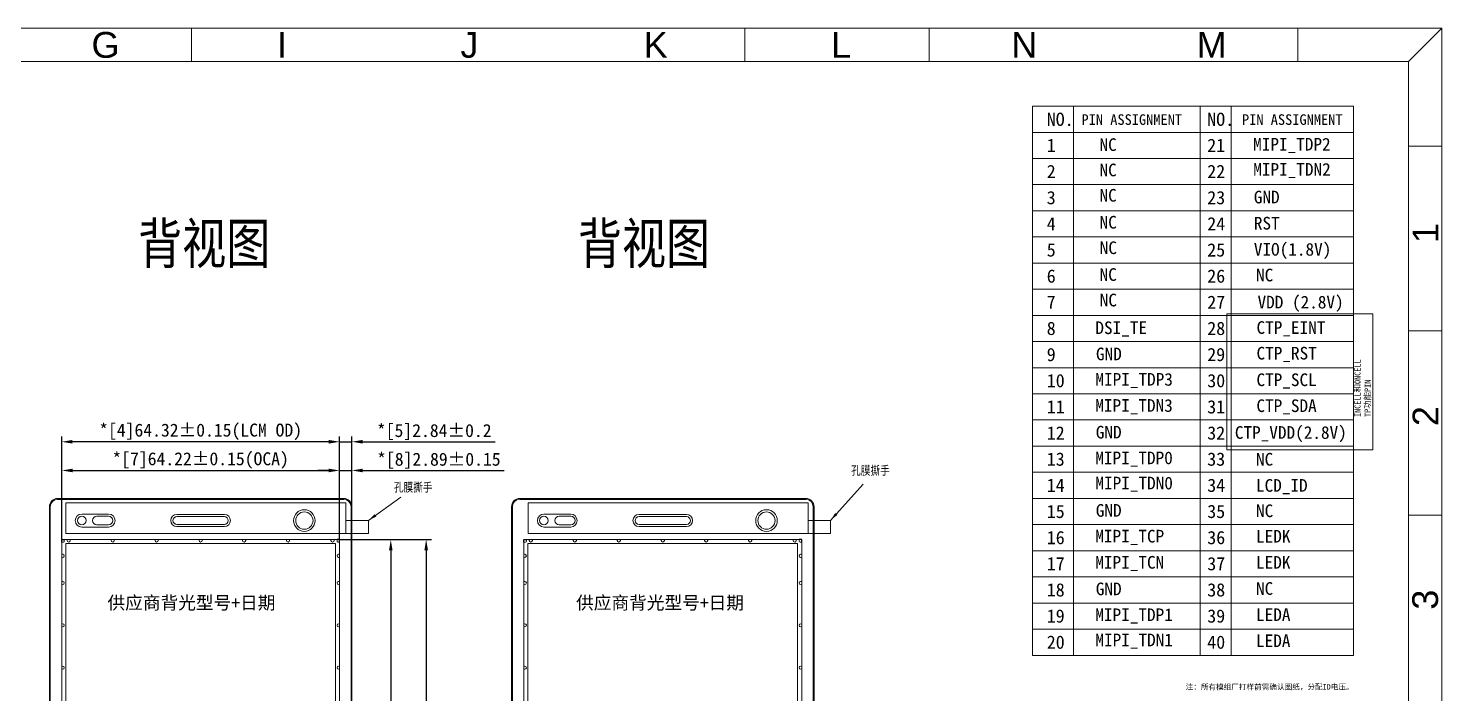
# Model space of a CAD drawing. Header units: inches. Extents: x 4091 to 6273, y -6229 to -5636.
# Drawn here: x 5946.2 to 6273.3, y -5840 to -5686 of the extents above; entities that cross this region are included whole.
import ezdxf

# ---------------------------------------------------------------- set-up
doc = ezdxf.new("R2010")
doc.units = ezdxf.units.IN
doc.header["$LTSCALE"] = 0.5
doc.header["$MEASUREMENT"] = 0
doc.header["$PDMODE"] = 35
doc.linetypes.add('CENTER', pattern=[0.6, 0.375, -0.075, 0.075, -0.075])
doc.layers.get('0').update_dxf_attribs({"lineweight": 0})
doc.layers.get('Defpoints').update_dxf_attribs({"lineweight": 0})
for name, color, linetype, lineweight in [('COVER LENS', 6, 'Continuous', 0), ('DIM', 4, 'Continuous', 0), ('FPC', 35, 'Continuous', 0), ('LCM', 2, 'Continuous', 0), ('SENSOR', 7, 'Continuous', 0), ('保护膜', 5, 'Continuous', 0)]:
    doc.layers.add(name, color=color, linetype=linetype, lineweight=lineweight)
doc.layers.add('OCA', color=7, linetype='Continuous')
doc.layers.add('文字________YX', color=255, linetype='CENTER')
doc.styles.get("Standard").update_dxf_attribs({"font": ''})
doc.styles.add('STYLE1', font='')
doc.styles.add('仿宋', font='', dxfattribs={"height": 2.5})
doc.styles.add('宋体', font='', dxfattribs={"width": 0.8, "height": 3.5})
doc.styles.add('宋体字', font='')
doc.styles.add('标注', font='arial.ttf')
doc.styles.get('Standard').set_extended_font_data('SimSun')
doc.styles.get('STYLE1').set_extended_font_data('SimSun')
doc.styles.get('仿宋').set_extended_font_data('FangSong_GB2312')
doc.styles.get('宋体').set_extended_font_data('SimSun')
doc.styles.get('宋体字').set_extended_font_data('SimSun')
doc.dimstyles.new('ISO-25-3.0', dxfattribs={"dimtxt": 3, "dimasz": 2.5, "dimexe": 1.25, "dimexo": 0, "dimgap": 0.4, "dimtad": 1, "dimdsep": 46, "dimtxsty": 'Standard', "dimcen": 2.5, "dimadec": 0, "dimazin": 0, "dimtfac": 1, "dimtmove": 0, "dimatfit": 3, "dimfxl": 1, "dimarcsym": 0})
doc.dimstyles.new('研发标准', dxfattribs={"dimtxt": 2.5, "dimasz": 2, "dimexe": 0.2, "dimexo": 0.2, "dimtad": 1, "dimzin": 1, "dimdsep": 46, "dimtxsty": '仿宋', "dimcen": 1, "dimclrd": 3, "dimclre": 3, "dimclrt": 3, "dimazin": 0, "dimtm": 1e-09, "dimtfac": 0.7, "dimtmove": 0, "dimatfit": 3, "dimfxl": 0.5, "dimtolj": 1, "dimlwd": 15, "dimlwe": 15, "dimarcsym": 0})

# ---------------------------------------------------------------- blocks, each defined once
blk = doc.blocks.new('*D30')
at = {"layer": 'Defpoints', "color": 0, "transparency": 16777216}
for p in [(5953.98, -5781.67), (5953.98, -5804.27), (6018.29, -5804.47)]:
    blk.add_point(p, dxfattribs=at)
at = {"layer": 'DIM', "color": 0, "lineweight": -2, "transparency": 16777216}
for p, q in [((5953.98, -5804.27), (5953.98, -5780.42)), ((6015.79, -5781.67), (5956.48, -5781.67)), ((6018.29, -5804.47), (6018.29, -5780.42))]:
    blk.add_line(p, q, dxfattribs=at)
at = {"layer": 'DIM', "color": 0, "transparency": 16777216}
for points in [[(5956.48, -5781.25), (5956.48, -5782.09), (5953.98, -5781.67)], [(6015.79, -5781.25), (6015.79, -5782.09), (6018.29, -5781.67)]]:
    blk.add_solid(points, dxfattribs=at)
at = {"layer": 'DIM', "color": 0, "transparency": 16777216, "insert": (5986.13, -5779.37), "char_height": 3, "attachment_point": 5}
blk.add_mtext('{\\C1;*[4]}64.32%%P0.15(LCM OD)', dxfattribs=at)
blk = doc.blocks.new('*D31')
at = {"layer": 'Defpoints', "color": 0, "transparency": 16777216}
for p in [(6018.29, -5804.27), (6018.29, -5934.85), (6038.32, -5934.85)]:
    blk.add_point(p, dxfattribs=at)
at = {"layer": 'DIM', "color": 0, "lineweight": -2, "transparency": 16777216}
for p, q in [((6018.29, -5804.27), (6039.57, -5804.27)), ((6038.32, -5806.77), (6038.32, -5932.35)), ((6018.29, -5934.85), (6039.57, -5934.85))]:
    blk.add_line(p, q, dxfattribs=at)
at = {"layer": 'DIM', "color": 0, "transparency": 16777216}
for points in [[(6037.91, -5806.77), (6038.74, -5806.77), (6038.32, -5804.27)], [(6037.91, -5932.35), (6038.74, -5932.35), (6038.32, -5934.85)]]:
    blk.add_solid(points, dxfattribs=at)
at = {"layer": 'DIM', "color": 0, "transparency": 16777216, "insert": (6036.02, -5869.56), "char_height": 3, "attachment_point": 5, "rotation": 90}
blk.add_mtext('{\\C1;*[6]\\C0;130.58}%%P0.15(LCM OD)', dxfattribs=at)
blk = doc.blocks.new('*D32')
at = {"layer": 'Defpoints', "color": 0, "transparency": 16777216}
for p in [(6021.13, -5781.67), (6021.13, -5797.25), (6018.29, -5804.47)]:
    blk.add_point(p, dxfattribs=at)
at = {"layer": 'DIM', "color": 0, "lineweight": -2, "transparency": 16777216}
for p, q in [((6015.79, -5781.67), (6013.29, -5781.67)), ((6018.29, -5804.47), (6018.29, -5780.42)), ((6018.29, -5781.67), (6021.13, -5781.67)), ((6021.13, -5797.25), (6021.13, -5780.42)), ((6023.63, -5781.67), (6054.25, -5781.67))]:
    blk.add_line(p, q, dxfattribs=at)
at = {"layer": 'DIM', "color": 0, "transparency": 16777216}
for points in [[(6015.79, -5781.25), (6015.79, -5782.09), (6018.29, -5781.67)], [(6023.63, -5781.25), (6023.63, -5782.09), (6021.13, -5781.67)]]:
    blk.add_solid(points, dxfattribs=at)
at = {"layer": 'DIM', "color": 0, "transparency": 16777216, "insert": (6040.19, -5779.42), "char_height": 3, "attachment_point": 5}
blk.add_mtext('{\\C1;*[5]}2.84%%P0.2', dxfattribs=at)
blk = doc.blocks.new('*D73')
at = {"layer": 'Defpoints', "color": 0, "transparency": 16777216}
for p in [(6018.24, -5788.31), (5954.03, -5804.32), (6018.24, -5804.32)]:
    blk.add_point(p, dxfattribs=at)
at = {"layer": 'DIM', "color": 0, "lineweight": -2, "transparency": 16777216}
for p, q in [((5954.03, -5804.32), (5954.03, -5787.06)), ((5956.53, -5788.31), (6015.74, -5788.31)), ((6018.24, -5804.32), (6018.24, -5787.06))]:
    blk.add_line(p, q, dxfattribs=at)
at = {"layer": 'DIM', "color": 0, "transparency": 16777216}
for points in [[(5956.53, -5787.89), (5956.53, -5788.73), (5954.03, -5788.31)], [(6015.74, -5787.89), (6015.74, -5788.73), (6018.24, -5788.31)]]:
    blk.add_solid(points, dxfattribs=at)
at = {"layer": 'DIM', "color": 0, "transparency": 16777216, "insert": (5986.13, -5786.01), "char_height": 3, "attachment_point": 5}
blk.add_mtext('{\\C1;*[7]}64.22%%P0.15(OCA)', dxfattribs=at)
blk = doc.blocks.new('*D74')
at = {"layer": 'Defpoints', "color": 0, "transparency": 16777216}
for p in [(6018.24, -5804.32), (6018.24, -5930.88), (6030.13, -5930.88)]:
    blk.add_point(p, dxfattribs=at)
at = {"layer": 'DIM', "color": 0, "lineweight": -2, "transparency": 16777216}
for p, q in [((6018.24, -5804.32), (6031.38, -5804.32)), ((6030.13, -5806.82), (6030.13, -5928.38)), ((6018.24, -5930.88), (6031.38, -5930.88))]:
    blk.add_line(p, q, dxfattribs=at)
at = {"layer": 'DIM', "color": 0, "transparency": 16777216}
for points in [[(6029.71, -5806.82), (6030.55, -5806.82), (6030.13, -5804.32)], [(6029.71, -5928.38), (6030.55, -5928.38), (6030.13, -5930.88)]]:
    blk.add_solid(points, dxfattribs=at)
at = {"layer": 'DIM', "color": 0, "transparency": 16777216, "insert": (6027.88, -5867.6), "char_height": 3, "attachment_point": 5, "rotation": 90}
blk.add_mtext('{\\C1;*[9]}126.56', dxfattribs=at)
blk = doc.blocks.new('*D75')
at = {"layer": 'Defpoints', "color": 0, "transparency": 16777216}
for p in [(6018.24, -5788.31), (6021.13, -5797.47), (6018.24, -5804.32)]:
    blk.add_point(p, dxfattribs=at)
at = {"layer": 'DIM', "color": 0, "lineweight": -2, "transparency": 16777216}
for p, q in [((6015.74, -5788.31), (6013.24, -5788.31)), ((6018.24, -5804.32), (6018.24, -5787.06)), ((6018.24, -5788.31), (6021.13, -5788.31)), ((6021.13, -5797.47), (6021.13, -5787.06)), ((6023.63, -5788.31), (6056.38, -5788.31))]:
    blk.add_line(p, q, dxfattribs=at)
at = {"layer": 'DIM', "color": 0, "transparency": 16777216}
for points in [[(6015.74, -5787.89), (6015.74, -5788.73), (6018.24, -5788.31)], [(6023.63, -5787.89), (6023.63, -5788.73), (6021.13, -5788.31)]]:
    blk.add_solid(points, dxfattribs=at)
at = {"layer": 'DIM', "color": 0, "transparency": 16777216, "insert": (6041.26, -5786.06), "char_height": 3, "attachment_point": 5}
blk.add_mtext('{\\C1;*[8]}2.89%%P0.15', dxfattribs=at)

msp = doc.modelspace()

# ---------------------------------------------------------------- linework, layer by layer
at = {"color": 4, "linetype": 'ByBlock', "lineweight": 5}
for p, q in [((6178.6113, -5704.0678), (6178.6111, -5831.0812)), ((6178.6113, -5704.0678), (6215.7512, -5704.0678)), ((6188.1104, -5704.051), (6188.1103, -5831.0645)), ((6215.7497, -5704.0675), (6252.8896, -5704.0675)), ((6217.427, -5704.0664), (6217.4268, -5831.0798)), ((6224.6338, -5704.0552), (6224.6336, -5831.0686)), ((6178.6113, -5710.0908), (6215.7512, -5710.0908)), ((6178.6113, -5710.1173), (6215.7512, -5710.1173)), ((6215.7497, -5710.0905), (6252.8896, -5710.0905)), ((6215.7497, -5710.117), (6252.8896, -5710.117)), ((6178.6113, -5716.1403), (6215.7512, -5716.1403)), ((6215.7497, -5716.1401), (6252.8896, -5716.1401)), ((6178.6113, -5722.1899), (6215.7512, -5722.1899)), ((6178.6113, -5722.1899), (6215.618, -5722.1899)), ((6215.7497, -5722.1896), (6252.8896, -5722.1896)), ((6215.7497, -5722.1896), (6252.7564, -5722.1896)), ((6178.6113, -5728.2394), (6215.7512, -5728.2394)), ((6215.7497, -5728.2391), (6252.8896, -5728.2391)), ((6178.6113, -5734.2889), (6215.7512, -5734.2889)), ((6215.7497, -5734.2886), (6252.8896, -5734.2886)), ((6178.6113, -5740.3384), (6215.618, -5740.3384)), ((6215.7497, -5740.3381), (6252.7564, -5740.3381)), ((6178.6113, -5746.388), (6215.7512, -5746.388)), ((6215.7497, -5746.3877), (6252.8896, -5746.3877)), ((6178.6113, -5752.4375), (6215.7512, -5752.4375)), ((6215.7497, -5752.4372), (6252.8896, -5752.4372)), ((6178.6113, -5758.487), (6215.7512, -5758.487)), ((6215.7497, -5758.4867), (6252.8896, -5758.4867)), ((6178.6113, -5764.5365), (6215.7512, -5764.5365)), ((6215.7497, -5764.5362), (6252.8896, -5764.5362)), ((6178.6113, -5770.586), (6215.7512, -5770.586)), ((6215.7497, -5770.5858), (6252.8896, -5770.5858)), ((6178.6113, -5776.6356), (6215.7512, -5776.6356)), ((6215.7497, -5776.6353), (6252.8896, -5776.6353)), ((6178.6113, -5782.6851), (6215.7512, -5782.6851)), ((6215.7497, -5782.6848), (6252.8896, -5782.6848)), ((6178.6113, -5788.7346), (6215.7512, -5788.7346)), ((6215.7497, -5788.7343), (6252.8896, -5788.7343)), ((6178.6113, -5794.7841), (6215.618, -5794.7841)), ((6215.7497, -5794.7838), (6252.7564, -5794.7838)), ((6178.6113, -5800.8337), (6215.7512, -5800.8337)), ((6215.7497, -5800.8334), (6252.8896, -5800.8334)), ((6178.6113, -5806.8832), (6215.7512, -5806.8832)), ((6215.7497, -5806.8829), (6252.8896, -5806.8829)), ((6178.6113, -5812.9327), (6215.7512, -5812.9327)), ((6215.7497, -5812.9324), (6252.8896, -5812.9324)), ((6178.6113, -5818.9822), (6215.7512, -5818.9822)), ((6215.7497, -5818.9819), (6252.8896, -5818.9819)), ((6178.6113, -5825.0317), (6215.7512, -5825.0317)), ((6215.7497, -5825.0315), (6252.8896, -5825.0315)), ((6178.6113, -5831.0813), (6215.7512, -5831.0813)), ((6215.7497, -5831.081), (6252.8896, -5831.081))]:
    msp.add_line(p, q, dxfattribs=at)
at = {"lineweight": 0}
for points in [[(6273.3291, -6124.9682), (6273.3291, -5686.0104), (5645.8082, -5686.0104), (5645.8082, -6124.9682)], [(6265.6485, -6117.2876), (6265.6485, -5693.691), (5653.4888, -5693.691), (5653.4888, -6117.2876)]]:
    msp.add_lwpolyline(points, close=True, dxfattribs=at)
for points in [[(5984.0259, -5693.691), (5984.0259, -5686.0104)], [(6112.0362, -5693.691), (6112.0362, -5686.0104)], [(6154.7063, -5693.691), (6154.7063, -5686.0104)], [(6240.0464, -5693.691), (6240.0464, -5686.0104)], [(6265.6485, -5693.691), (6273.3291, -5686.0104)], [(6265.6485, -5713.3192), (6273.3291, -5713.3192)], [(6265.6485, -5755.9893), (6273.3291, -5755.9893)], [(6265.6485, -5798.6594), (6273.3291, -5798.6594)]]:
    msp.add_lwpolyline(points, dxfattribs=at)
at = {"color": 4, "linetype": 'ByBlock', "lineweight": 5}
msp.add_lwpolyline([(6252.8896, -5704.0675), (6252.8895, -5831.0809)], dxfattribs=at)
at = {"color": 1}
msp.add_lwpolyline([(6223.6348, -5752.1052), (6257.3602, -5752.1052), (6257.3602, -5783.5118), (6223.6348, -5783.5118)], close=True, dxfattribs=at)
for points in [[(6019.7649, -5802.8975), (6024.9448, -5802.8975), (6024.9448, -5799.8695), (6019.7649, -5799.8695)], [(6126.7063, -5802.8975), (6131.8862, -5802.8975), (6131.8862, -5799.8695), (6126.7063, -5799.8695)]]:
    msp.add_lwpolyline(points, close=True)
at = {"layer": 'COVER LENS', "lineweight": 0}
for points in [[(6021.1338, -5796.6961), (6021.1338, -5939.8961, -0.41421356), (6019.2338, -5941.7961), (5953.0338, -5941.7961, -0.41421356), (5951.1338, -5939.8961), (5951.1338, -5796.6961, -0.41421356), (5953.0338, -5794.7961), (6019.2338, -5794.7961, -0.41421356)], [(6128.0752, -5796.6961), (6128.0752, -5939.8961, -0.41421356), (6126.1752, -5941.7961), (6059.9752, -5941.7961, -0.41421356), (6058.0752, -5939.8961), (6058.0752, -5796.6961, -0.41421356), (6059.9752, -5794.7961), (6126.1752, -5794.7961, -0.41421356)], [(5964.8238, -5800.8961), (5962.1338, -5800.8961, -1), (5962.1338, -5798.8961), (5964.8238, -5798.8961, -1)], [(5991.6338, -5800.7961), (5980.6338, -5800.7961, -1), (5980.6338, -5798.9961), (5991.6338, -5798.9961, -1)], [(6071.7652, -5800.8961), (6069.0752, -5800.8961, -1), (6069.0752, -5798.8961), (6071.7652, -5798.8961, -1)], [(6098.5752, -5800.7961), (6087.5752, -5800.7961, -1), (6087.5752, -5798.9961), (6098.5752, -5798.9961, -1)]]:
    msp.add_lwpolyline(points, format="xyb", close=True, dxfattribs=at)
at = {"layer": 'COVER LENS', "color": 1, "lineweight": 0}
for points in [[(6017.3258, -5805.2121), (5954.9418, -5805.2121), (5954.9418, -5929.4801), (6017.3258, -5929.4801)], [(6124.2672, -5805.2121), (6061.8832, -5805.2121), (6061.8832, -5929.4801), (6124.2672, -5929.4801)]]:
    msp.add_lwpolyline(points, close=True, dxfattribs=at)
at = {"layer": 'COVER LENS', "lineweight": 0}
for centre, radius in [((5958.6338, -5799.8961), 1), ((6010.1338, -5799.8961), 2), ((6065.5752, -5799.8961), 1), ((6117.0752, -5799.8961), 2)]:
    msp.add_circle(centre, radius, dxfattribs=at)
at = {"layer": 'LCM'}
for p, q in [((5953.9758, -5804.2693), (5953.9758, -5934.8513)), ((5953.9758, -5804.8693), (5953.9758, -5804.4693)), ((5953.9758, -5804.8693), (5954.3758, -5804.8693)), ((5954.5758, -5804.2693), (5954.1758, -5804.2693)), ((5954.5758, -5804.6693), (5954.5758, -5804.2693)), ((6017.6918, -5804.2693), (5954.5758, -5804.2693)), ((6017.6918, -5804.6693), (6017.6918, -5804.2693)), ((6017.6918, -5804.2693), (6018.0918, -5804.2693)), ((6018.2918, -5804.8693), (6017.8918, -5804.8693)), ((6018.2918, -5804.2693), (6018.2918, -5934.8513)), ((6018.2918, -5804.8693), (6018.2918, -5804.4693)), ((6060.9172, -5804.2693), (6060.9172, -5934.8513)), ((6060.9172, -5804.8693), (6060.9172, -5804.4693)), ((6060.9172, -5804.8693), (6061.3172, -5804.8693)), ((6061.5172, -5804.2693), (6061.1172, -5804.2693)), ((6061.5172, -5804.6693), (6061.5172, -5804.2693)), ((6124.6332, -5804.2693), (6061.5172, -5804.2693)), ((6124.6332, -5804.6693), (6124.6332, -5804.2693)), ((6124.6332, -5804.2693), (6125.0332, -5804.2693)), ((6125.2332, -5804.8693), (6124.8332, -5804.8693)), ((6125.2332, -5804.2693), (6125.2332, -5934.8513)), ((6125.2332, -5804.8693), (6125.2332, -5804.4693))]:
    msp.add_line(p, q, dxfattribs=at)
at = {"layer": 'LCM', "lineweight": -3}
for p, q in [((5953.9758, -5804.8693), (5953.9758, -5804.2693)), ((5953.9758, -5804.2693), (5954.5758, -5804.2693)), ((6018.2918, -5804.2693), (6017.6918, -5804.2693)), ((6018.2918, -5804.8693), (6018.2918, -5804.2693)), ((6060.9172, -5804.8693), (6060.9172, -5804.2693)), ((6060.9172, -5804.2693), (6061.5172, -5804.2693)), ((6125.2332, -5804.2693), (6124.6332, -5804.2693)), ((6125.2332, -5804.8693), (6125.2332, -5804.2693))]:
    msp.add_line(p, q, dxfattribs=at)
at = {"layer": 'LCM'}
for centre, radius, start, end in [((5954.3758, -5804.6693), 0.2, 270, 0), ((5955.6038, -5804.4943), 0.375, 143.130102, 36.869898), ((5965.7788, -5804.4943), 0.375, 143.130102, 36.869898), ((5975.9538, -5804.4943), 0.375, 143.130102, 36.869898), ((5986.1338, -5804.4943), 0.375, 143.130102, 36.869898), ((5996.183, -5804.4943), 0.375, 143.130102, 36.869898), ((6006.358, -5804.4943), 0.375, 143.130102, 36.869898), ((6016.6638, -5804.4943), 0.375, 143.130102, 36.869898), ((6016.6638, -5804.4943), 0.375, 143.130102, 36.869898), ((6017.8918, -5804.6693), 0.2, 180, 270), ((6061.3172, -5804.6693), 0.2, 270, 0), ((6062.5452, -5804.4943), 0.375, 143.130102, 36.869898), ((6072.7202, -5804.4943), 0.375, 143.130102, 36.869898), ((6082.8952, -5804.4943), 0.375, 143.130102, 36.869898), ((6093.0752, -5804.4943), 0.375, 143.130102, 36.869898), ((6103.1244, -5804.4943), 0.375, 143.130102, 36.869898), ((6113.2994, -5804.4943), 0.375, 143.130102, 36.869898), ((6123.6052, -5804.4943), 0.375, 143.130102, 36.869898), ((6123.6052, -5804.4943), 0.375, 143.130102, 36.869898), ((6124.8332, -5804.6693), 0.2, 180, 270), ((5954.2008, -5808.0464), 0.375, 233.130102, 126.869898), ((6018.0668, -5808.0464), 0.375, 53.130102, 306.869898), ((6061.1422, -5808.0464), 0.375, 233.130102, 126.869898), ((6125.0082, -5808.0464), 0.375, 53.130102, 306.869898), ((5954.2008, -5814.3353), 0.375, 233.130102, 126.869898), ((6018.0668, -5814.3353), 0.375, 53.130102, 306.869898), ((6061.1422, -5814.3353), 0.375, 233.130102, 126.869898), ((6125.0082, -5814.3353), 0.375, 53.130102, 306.869898), ((5954.2008, -5824.1353), 0.375, 233.130102, 126.869898), ((6018.0668, -5824.1353), 0.375, 53.130102, 306.869898), ((6061.1422, -5824.1353), 0.375, 233.130102, 126.869898), ((6125.0082, -5824.1353), 0.375, 53.130102, 306.869898), ((5954.2008, -5833.9353), 0.375, 233.130102, 126.869898), ((6018.0668, -5833.9353), 0.375, 53.130102, 306.869898), ((6061.1422, -5833.9353), 0.375, 233.130102, 126.869898), ((6125.0082, -5833.9353), 0.375, 53.130102, 306.869898)]:
    msp.add_arc(centre, radius, start, end, dxfattribs=at)
at = {"layer": 'OCA', "color": 3, "linetype": 'ByBlock', "lineweight": 5, "flags": 128}
msp.add_lwpolyline([(5954.0258, -5804.3193), (6018.2418, -5804.3193), (6018.2418, -5930.8801), (5954.0258, -5930.8801)], close=True, dxfattribs=at)
at = {"layer": 'SENSOR'}
for points in [[(6019.2338, -5941.5961), (5953.0338, -5941.5961, -0.41421356), (5951.3338, -5939.8961), (5951.3338, -5796.6961, -0.41421356), (5953.0338, -5794.9961), (6019.2338, -5794.9961, -0.41421356), (6020.9338, -5796.6961), (6020.9338, -5939.8961, -0.41421356), (6019.2338, -5941.5961)], [(6126.1752, -5941.5961), (6059.9752, -5941.5961, -0.41421356), (6058.2752, -5939.8961), (6058.2752, -5796.6961, -0.41421356), (6059.9752, -5794.9961), (6126.1752, -5794.9961, -0.41421356), (6127.8752, -5796.6961), (6127.8752, -5939.8961, -0.41421356), (6126.1752, -5941.5961)]]:
    msp.add_lwpolyline(points, format="xyb", dxfattribs=at)
for points in [[(5964.8238, -5798.3961), (5958.6338, -5798.3961, 1), (5958.6338, -5801.3961), (5964.8238, -5801.3961, 1)], [(5991.6338, -5801.2961), (5980.6338, -5801.2961, -1), (5980.6338, -5798.4961), (5991.6338, -5798.4961, -1)], [(6071.7652, -5798.3961), (6065.5752, -5798.3961, 1), (6065.5752, -5801.3961), (6071.7652, -5801.3961, 1)], [(6098.5752, -5801.2961), (6087.5752, -5801.2961, -1), (6087.5752, -5798.4961), (6098.5752, -5798.4961, -1)]]:
    msp.add_lwpolyline(points, format="xyb", close=True, dxfattribs=at)
for centre in [(6010.1338, -5799.8961), (6117.0752, -5799.8961)]:
    msp.add_circle(centre, 2.5, dxfattribs=at)
at = {"layer": '保护膜'}
for points in [[(5954.9456, -5795.7809), (6019.7649, -5795.7809), (6019.7649, -5802.8975), (5954.9456, -5802.8975)], [(6061.887, -5795.7809), (6126.7063, -5795.7809), (6126.7063, -5802.8975), (6061.887, -5802.8975)]]:
    msp.add_lwpolyline(points, close=True, dxfattribs=at)

# ---------------------------------------------------------------- texts
at = {"color": 4, "linetype": 'ByBlock', "lineweight": 5, "style": '宋体字'}
for s, height, p in [('NO.', 3.05579, (6181.9238, -5708.5961)), ('PIN ASSIGNMENT', 2.444247, (6189.9663, -5708.357)), ('NO.', 3.05579, (6219.0622, -5708.5959)), ('PIN ASSIGNMENT', 2.444247, (6227.1047, -5708.3567)), ('1', 3.0558, (6181.9238, -5714.6192)), ('21', 3.05579, (6219.0622, -5714.6189)), ('2', 3.0558, (6181.9238, -5720.6687)), ('22', 3.05579, (6219.0622, -5720.6684)), ('3', 3.0558, (6181.9238, -5726.7182)), ('23', 3.05579, (6219.0622, -5726.718)), ('4', 3.0558, (6181.9238, -5732.7678)), ('24', 3.05579, (6219.0622, -5732.7675)), ('5', 3.0558, (6181.9238, -5738.8173)), ('25', 3.05579, (6219.0622, -5738.817)), ('6', 3.0558, (6181.9238, -5744.8668)), ('26', 3.05579, (6219.0622, -5744.8665)), ('7', 3.0558, (6181.9238, -5750.9163)), ('27', 3.05579, (6219.0622, -5750.9161)), ('8', 3.0558, (6181.9238, -5756.9659)), ('28', 3.05579, (6219.0622, -5756.9656)), ('9', 3.0558, (6181.9238, -5763.0154)), ('29', 3.05579, (6219.0622, -5763.0151)), ('10', 3.05579, (6181.9238, -5769.0649)), ('30', 3.05579, (6219.0622, -5769.0646)), ('11', 3.05579, (6181.9238, -5775.1144)), ('31', 3.05579, (6219.0622, -5775.1141)), ('12', 3.05579, (6181.9238, -5781.164)), ('32', 3.05579, (6219.0622, -5781.1637)), ('13', 3.05579, (6181.9238, -5787.2135)), ('33', 3.05579, (6219.0622, -5787.2132)), ('14', 3.05579, (6181.9238, -5793.263)), ('34', 3.05579, (6219.0622, -5793.2627)), ('15', 3.05579, (6181.9238, -5799.3125)), ('35', 3.05579, (6219.0622, -5799.3122)), ('16', 3.05579, (6181.9238, -5805.362)), ('36', 3.05579, (6219.0622, -5805.3618)), ('17', 3.05579, (6181.9238, -5811.4116)), ('37', 3.05579, (6219.0622, -5811.4113)), ('18', 3.05579, (6181.9238, -5817.4611)), ('38', 3.05579, (6219.0622, -5817.4608)), ('19', 3.05579, (6181.9238, -5823.5106)), ('39', 3.05579, (6219.0622, -5823.5103)), ('20', 3.05579, (6181.9238, -5829.5601)), ('40', 3.05579, (6219.0622, -5829.5599))]:
    msp.add_text(s, height=height, dxfattribs=at).set_placement(p)
at = {"lineweight": 0, "char_height": 5.9738, "width": 38.693562, "attachment_point": 1, "style": '标注'}
for s, insert in [('G', (5960.8753, -5686.8669)), ('I', (6003.8276, -5686.8669)), ('J', (6046.2481, -5686.8669)), ('K', (6088.6648, -5686.8669)), ('L', (6132.0259, -5686.8669)), ('N', (6173.7099, -5686.8669)), ('M', (6216.5986, -5686.8669))]:
    msp.add_mtext(s, dxfattribs=dict(at, insert=insert))
at = {"color": 4, "lineweight": 0, "char_height": 7.785361, "width": 88.780538, "attachment_point": 1, "style": '宋体'}
for insert in [(5971.6573, -5731.1263), (6073.445, -5731.1263)]:
    msp.add_mtext('{\\fSimSun|b0|i0|c134|p2;\\H1.2x;背视图}', dxfattribs=dict(at, insert=insert))
at = {"lineweight": 0, "char_height": 5.9738, "width": 33.021652, "attachment_point": 7, "rotation": 90, "style": '标注'}
for s, insert in [('1', (6272.5612, -5735.7105)), ('2', (6272.5612, -5778.0566)), ('3', (6272.5612, -5820.5214))]:
    msp.add_mtext(s, dxfattribs=dict(at, insert=insert))
at = {"color": 1, "linetype": 'ByBlock', "lineweight": 5, "insert": (6253.1394, -5775.9441), "char_height": 1.393459, "width": 16.644918, "attachment_point": 1, "rotation": 90, "style": '宋体字'}
msp.add_mtext('{\\fSimSun|b0|i0|c134|p2;INCELL和\\fSimSun|b0|i0|c0|p2;ONCELL\\fSimSun|b0|i0|c134|p2;\\P\\fSimSun|b0|i0|c134|p54;TP功能PIN}', dxfattribs=at)
at = {"color": 1, "char_height": 2, "attachment_point": 1, "style": '宋体'}
for insert in [(6136.6516, -5787.3124), (6030.8473, -5791.2083)]:
    msp.add_mtext('孔膜撕手', dxfattribs=dict(at, insert=insert))
at = {"layer": 'DIM', "color": 4, "linetype": 'ByBlock', "lineweight": 5, "style": '宋体字'}
for s, height, p in [('NC', 2.92901, (6194.1358, -5714.3956)), ('MIPI_TDP2', 2.92901, (6229.6902, -5714.2975)), ('NC', 2.92901, (6194.1357, -5720.2575)), ('MIPI_TDN2 ', 2.92901, (6229.7129, -5720.1227)), ('NC', 2.92901, (6194.1356, -5726.1198)), ('GND', 2.92901, (6229.8462, -5726.5194)), ('NC', 2.92901, (6194.1504, -5732.3516)), ('RST', 2.92901, (6229.8462, -5732.5689)), ('NC', 2.92901, (6194.183, -5738.2493)), ('VIO(1.8V)', 2.92901, (6229.8462, -5738.6184)), ('NC', 2.92901, (6194.1504, -5744.4507)), ('NC', 2.92901, (6194.183, -5750.3484)), ('VDD (2.8V)', 2.92901, (6230.7072, -5750.8303)), ('DSI_TE', 2.92901, (6193.1809, -5756.7592)), ('CTP_EINT', 2.92901, (6230.4693, -5756.703)), ('GND', 2.92901, (6193.3227, -5762.8168)), ('CTP_RST', 2.92901, (6230.4686, -5762.6412)), ('MIPI_TDP3', 2.92901, (6193.1896, -5768.6956)), ('CTP_SCL', 2.92901, (6230.4532, -5768.7942)), ('MIPI_TDN3 ', 2.92901, (6193.1669, -5774.7434)), ('CTP_SDA', 2.92901, (6230.4492, -5774.792)), ('GND', 2.92901, (6193.278, -5780.9156)), ('CTP_VDD(2.8V)', 2.929007, (6225.4559, -5780.9906)), ('MIPI_TDP0', 2.92901, (6193.1667, -5786.8656)), ('MIPI_TDN0 ', 2.92901, (6193.1894, -5792.6908)), ('LCD_ID', 2.92901, (6230.3448, -5793.2335)), ('GND', 2.92901, (6193.279, -5799.0198)), ('NC', 2.92901, (6230.3578, -5799.1021)), ('MIPI_TCP ', 2.92901, (6193.1671, -5804.9732)), ('LEDK', 2.92901, (6230.3574, -5804.9887)), ('MIPI_TCN', 2.92901, (6193.1671, -5811.0227)), ('LEDK', 2.92901, (6230.3574, -5811.0382)), ('GND', 2.92901, (6193.279, -5817.1684)), ('NC', 2.92901, (6230.3574, -5817.0877)), ('MIPI_TDP1', 2.92901, (6193.1667, -5823.1628)), ('LEDA', 2.92901, (6230.3574, -5823.1372)), ('MIPI_TDN1 ', 2.92901, (6193.1894, -5828.9879)), ('LEDA', 2.92901, (6230.3574, -5829.1868))]:
    msp.add_text(s, height=height, dxfattribs=at).set_placement(p)
at = {"layer": 'DIM', "color": 1, "linetype": 'ByBlock', "lineweight": 5, "style": '宋体字'}
for p in [(6230.3591, -5744.5618), (6230.3448, -5787.184)]:
    msp.add_text('NC', height=2.92901, dxfattribs=at).set_placement(p)
at = {"layer": 'FPC', "color": 4, "lineweight": -2, "insert": (6214.0738, -5837.749), "char_height": 1.257984, "width": 964.299741, "attachment_point": 1, "style": 'STYLE1'}
msp.add_mtext('注：所有模组厂打样前需确认图纸，分配ID电压。', dxfattribs=at)
at = {"layer": '文字________YX', "linetype": 'ByBlock', "lineweight": 5, "style": '宋体'}
for p in [(5964.5762, -5820.4174), (6073.0084, -5820.4174)]:
    msp.add_text('供应商背光型号+日期', height=3, dxfattribs=at).set_placement(p)

# ---------------------------------------------------------------- dimensions: what is measured, and where the dimension line sits
at = {"layer": 'DIM'}
for base, p1, p2, text, picture, middle in [((5953.9758, -5781.6717), (6018.2918, -5804.4693), (5953.9758, -5804.2693), '{\\C1;*[4]}<>%%P0.15(LCM OD)', '*D30', (5986.1338, -5779.3717)), ((6021.1338, -5781.6717), (6018.2918, -5804.4693), (6021.1338, -5797.2505), '{\\C1;*[5]}<>%%P0.2', '*D32', (6040.1921, -5779.4217)), ((6018.2418, -5788.3091), (5954.0258, -5804.3193), (6018.2418, -5804.3193), '{\\C1;*[7]}<>%%P0.15(OCA)', '*D73', (5986.1338, -5786.0091))]:
    dim = msp.add_linear_dim(base=base, p1=p1, p2=p2, text=text, dimstyle='ISO-25-3.0', override={"dimfxl": 0.5}, dxfattribs=at)
    dim.commit()
    dim.dimension.update_dxf_attribs({"geometry": picture, "text_midpoint": middle})
dim = msp.add_linear_dim(base=(6018.2418, -5788.3091), p1=(6021.1338, -5797.4699), p2=(6018.2418, -5804.3193), text='{\\C1;*[8]}<>%%P0.15', dimstyle='ISO-25-3.0', override={"dimfxl": 0.5}, dxfattribs=at)
dim.commit()
dim.dimension.update_dxf_attribs({"geometry": '*D75', "text_midpoint": (6041.2588, -5788.3091), "dimtype": 160})
for base, p1, p2, text, picture, middle in [((6030.1305, -5930.8801), (6018.2418, -5804.3193), (6018.2418, -5930.8801), '{\\C1;*[9]}<>', '*D74', (6027.8805, -5867.5997)), ((6038.3233, -5934.8513), (6018.2918, -5804.2693), (6018.2918, -5934.8513), '{\\C1;*[6]\\C0;<>}%%P0.15(LCM OD)', '*D31', (6036.0233, -5869.5603))]:
    dim = msp.add_linear_dim(base=base, p1=p1, p2=p2, angle=90, text=text, dimstyle='ISO-25-3.0', override={"dimfxl": 0.5}, dxfattribs=at)
    dim.commit()
    dim.dimension.update_dxf_attribs({"geometry": picture, "text_midpoint": middle})

# ---------------------------------------------------------------- leaders
at = {"color": 3}
for points in [[(6131.8862, -5799.8695), (6139.4159, -5791.4698)], [(6024.9448, -5799.8695), (6032.4745, -5794.5212)]]:
    msp.add_leader(points, dimstyle='研发标准', override={"dimfxl": 0.8, "dimarcsym": 1}, dxfattribs=at)

doc.saveas('drawing.dxf')
